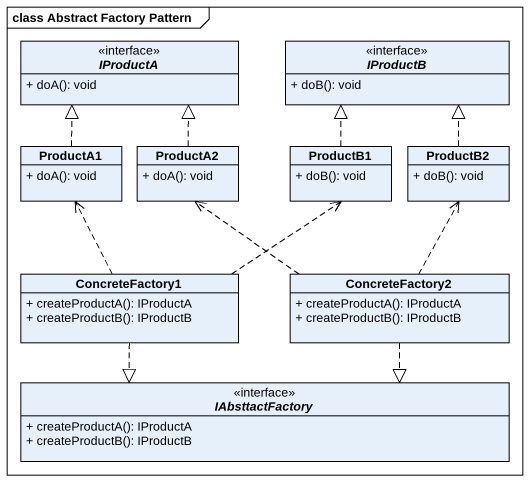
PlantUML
@startuml
mainframe class Abstract Factory Pattern
hide circle
hide empty members
skinparam classAttributeIconSize 0
interface IProductA {
  + doA(): void
}
interface IProductB {
  + doB(): void
}
class ProductA1 {
  + doA(): void
}
class ProductA2 {
  + doA(): void
}
class ProductB1 {
  + doB(): void
}
class ProductB2 {
  + doB(): void
}
class ConcreteFactory1 {
  + createProductA(): IProductA
  + createProductB(): IProductB
}
class ConcreteFactory2 {
  + createProductA(): IProductA
  + createProductB(): IProductB
}
interface IAbsttactFactory {
  + createProductA(): IProductA
  + createProductB(): IProductB
}
ProductA1 .up.|> IProductA
ProductA2 .up.|> IProductA
ProductB1 .up.|> IProductB
ProductB2 .up.|> IProductB
ConcreteFactory1 .up.> ProductA1
ConcreteFactory1 .up.> ProductB1
ConcreteFactory1 ..|> IAbsttactFactory
ConcreteFactory2 .up.> ProductA2
ConcreteFactory2 .up.> ProductB2
ConcreteFactory2 ..|> IAbsttactFactory
@enduml
